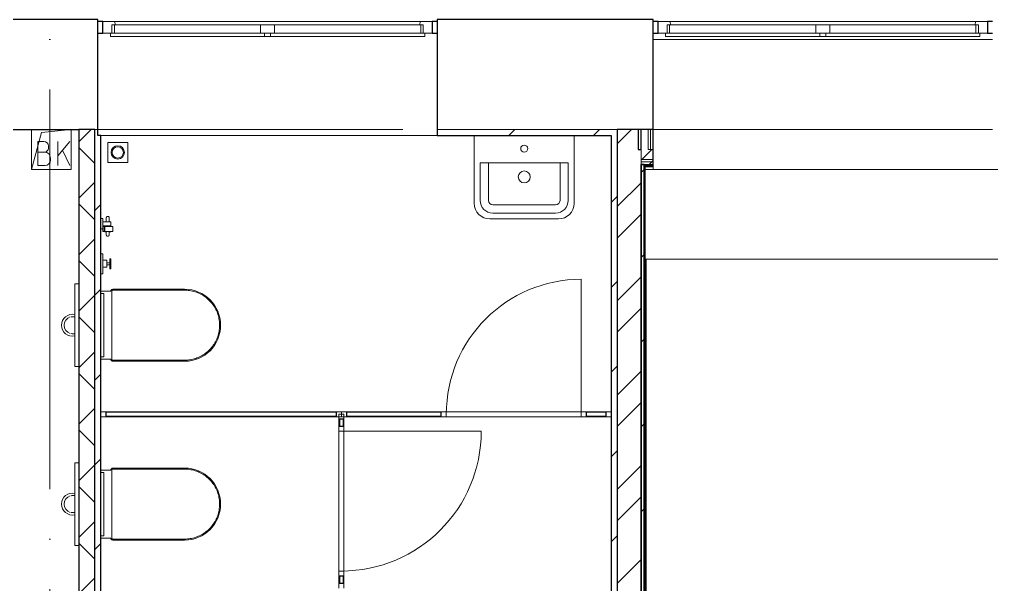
# Model space of a CAD drawing. Header units: millimetres. Extents: x -695119 to 412940, y -249585 to 622758.
# Drawn here: x 312639 to 317506, y 72834 to 75662 of the extents above; entities that cross this region are included whole.
import ezdxf

# ---------------------------------------------------------------- set-up
doc = ezdxf.new("R2010")
doc.units = ezdxf.units.MM
doc.linetypes.add('ADSK_Линия сетки', pattern=[25, 20, -2.5, 0, -2.5])
for name, color, linetype, lineweight in [('_ Окна', 252, 'Continuous', 30), ('Витраж', 252, 'Continuous', 9), ('Двери', 8, 'Continuous', 9), ('Обобщенные модели', 8, 'Continuous', 18), ('Ограждение', 8, 'Continuous', 9), ('Окна', 252, 'Continuous', 9), ('Оси', 252, 'Continuous', 9), ('Перекрытие', 252, 'Continuous', 18), ('Сантехника', 252, 'Continuous', 18), ('Стены внутренние', 252, 'Continuous', 18), ('Стены наружные', 252, 'Continuous', 18), ('Стены разрез', 7, 'Continuous', 30), ('Стены штриховка', 7, 'Continuous', 9)]:
    doc.layers.add(name, color=color, linetype=linetype, lineweight=lineweight)

# ---------------------------------------------------------------- blocks, each defined once
blk = doc.blocks.new('план 2 этажа')
at = {"color": 251, "lineweight": 18, "true_color": 0x636466}
for p, q in [((312698.3, 74911.6), (312698.3, 75111.6)), ((312748.5, 75096.5), (312898.3, 75111.6)), ((312898.3, 75111.6), (312898.3, 74911.6)), ((312698.3, 74911.6), (312748.5, 75096.5)), ((312760.6, 75051.2), (312730.6, 75051.2)), ((312730.6, 75051.2), (312730.6, 74931.2)), ((312783.9, 75017.8), (312783.9, 75027.8)), ((312890.6, 75051.2), (312830.6, 74979.7)), ((312830.6, 74931.2), (312830.6, 75051.2)), ((312890.6, 74931.2), (312854.6, 75008.3)), ((312763.9, 74997.8), (312730.6, 74997.8)), ((312793.9, 74957.8), (312793.9, 74967.8)), ((312898.3, 74911.6), (312698.3, 74911.6)), ((312730.6, 74931.2), (312767.3, 74931.2))]:
    blk.add_line(p, q, dxfattribs=at)
for centre, radius, start, end in [((312760.6, 75027.8), 23.3, 0, 90), ((312763.9, 75017.8), 20, 270, 0), ((312763.9, 74967.8), 30, 0, 90), ((312767.3, 74957.8), 26.7, 270, 0)]:
    blk.add_arc(centre, radius, start, end, dxfattribs=at)
at = {"layer": '_ Окна', "color": 251, "true_color": 0x636466}
for p, q in [((313055.8, 75651.6), (313030.8, 75651.6)), ((313055.8, 75593.6), (313055.8, 75651.6)), ((314730.8, 75651.6), (314705.8, 75651.6)), ((314705.8, 75651.6), (314705.8, 75593.6)), ((315835.8, 75651.6), (315810.8, 75651.6)), ((315835.8, 75593.6), (315835.8, 75651.6)), ((317510.8, 75651.6), (317485.8, 75651.6)), ((317485.8, 75651.6), (317485.8, 75593.6)), ((313030.8, 75593.6), (313055.8, 75593.6)), ((314705.8, 75593.6), (314730.8, 75593.6)), ((315810.8, 75593.6), (315835.8, 75593.6)), ((317485.8, 75593.6), (317510.8, 75593.6))]:
    blk.add_line(p, q, dxfattribs=at)
at = {"layer": '_ Окна', "color": 251, "lineweight": 18, "true_color": 0x636466}
for p, q in [((313115.3, 75651.6), (313055.8, 75651.6)), ((313055.8, 75651.6), (313055.8, 75593.6)), ((313119.8, 75634.6), (313115.3, 75651.6)), ((314646.4, 75651.6), (314641.8, 75634.6)), ((314705.8, 75651.6), (314646.4, 75651.6)), ((314705.8, 75593.6), (314705.8, 75651.6)), ((315895.3, 75651.6), (315835.8, 75651.6)), ((315835.8, 75651.6), (315835.8, 75593.6)), ((315899.8, 75634.6), (315895.3, 75651.6)), ((317426.4, 75651.6), (317421.8, 75634.6)), ((317485.8, 75651.6), (317426.4, 75651.6)), ((317485.8, 75593.6), (317485.8, 75651.6)), ((313055.8, 75593.6), (313093.8, 75593.6)), ((313101.8, 75593.6), (313101.8, 75634.6)), ((313101.8, 75634.6), (313113.8, 75634.6)), ((314647.8, 75634.6), (314659.8, 75634.6)), ((314659.8, 75634.6), (314659.8, 75593.6)), ((314667.8, 75593.6), (314705.8, 75593.6)), ((315835.8, 75593.6), (315873.8, 75593.6)), ((315881.8, 75593.6), (315881.8, 75634.6)), ((315881.8, 75634.6), (315893.8, 75634.6)), ((317427.8, 75634.6), (317439.8, 75634.6)), ((317439.8, 75634.6), (317439.8, 75593.6)), ((317447.8, 75593.6), (317485.8, 75593.6))]:
    blk.add_line(p, q, dxfattribs=at)
at = {"layer": 'Витраж', "color": 251, "lineweight": 18, "true_color": 0x636466}
for p, q in [((313070.8, 73699.1), (313045.8, 73699.1)), ((313045.8, 73699.1), (313045.8, 73674.1)), ((313070.8, 73674.1), (313070.8, 73699.1)), ((314275.8, 73699.1), (314250.8, 73699.1)), ((314250.8, 73699.1), (314250.8, 73674.1)), ((314275.8, 73674.1), (314275.8, 73699.1)), ((313045.8, 73674.1), (313070.8, 73674.1)), ((314250.8, 73674.1), (314275.8, 73674.1)), ((314263.3, 72841.6), (314238.3, 72841.6)), ((314238.3, 72841.6), (314238.3, 72816.6)), ((314263.3, 72816.6), (314263.3, 72841.6))]:
    blk.add_line(p, q, dxfattribs=at)
at = {"layer": 'Витраж', "color": 251, "true_color": 0x636466}
for p, q in [((314225.8, 73699.1), (313070.8, 73699.1)), ((314750.8, 73699.1), (314275.8, 73699.1)), ((315450.8, 73699.1), (314775.8, 73699.1)), ((315575.8, 73699.1), (315475.8, 73699.1)), ((314225.8, 73674.1), (313070.8, 73674.1)), ((314238.3, 73661.6), (314238.3, 73626.6)), ((314263.3, 73661.6), (314263.3, 73626.6)), ((314750.8, 73674.1), (314275.8, 73674.1)), ((315450.8, 73674.1), (314775.8, 73674.1)), ((315575.8, 73674.1), (315475.8, 73674.1)), ((314238.3, 73601.6), (314238.3, 72901.6)), ((314263.3, 73601.6), (314263.3, 72901.6)), ((314238.3, 72876.6), (314238.3, 72841.6)), ((314263.3, 72876.6), (314263.3, 72841.6))]:
    blk.add_line(p, q, dxfattribs=at)
at = {"layer": 'Витраж', "color": 251, "lineweight": 18, "true_color": 0x636466, "extrusion": (0, 0, -1)}
for p, q in [((314250.8, 73699.1), (314225.8, 73699.1)), ((314225.8, 73699.1), (314225.8, 73674.1)), ((314250.8, 73674.1), (314250.8, 73699.1)), ((314775.8, 73699.1), (314750.8, 73699.1)), ((314750.8, 73699.1), (314750.8, 73674.1)), ((314775.8, 73674.1), (314775.8, 73699.1)), ((315475.8, 73699.1), (315450.8, 73699.1)), ((315450.8, 73699.1), (315450.8, 73674.1)), ((315475.8, 73674.1), (315475.8, 73699.1)), ((315600.8, 73699.1), (315575.8, 73699.1)), ((315575.8, 73699.1), (315575.8, 73674.1)), ((315600.8, 73674.1), (315600.8, 73699.1)), ((314225.8, 73674.1), (314250.8, 73674.1)), ((314263.3, 73686.6), (314238.3, 73686.6)), ((314238.3, 73686.6), (314238.3, 73661.6)), ((314238.3, 73661.6), (314263.3, 73661.6)), ((314263.3, 73661.6), (314263.3, 73686.6)), ((314750.8, 73674.1), (314775.8, 73674.1)), ((315450.8, 73674.1), (315475.8, 73674.1)), ((315575.8, 73674.1), (315600.8, 73674.1)), ((314263.3, 73626.6), (314238.3, 73626.6)), ((314238.3, 73626.6), (314238.3, 73601.6)), ((314238.3, 73601.6), (314263.3, 73601.6)), ((314263.3, 73601.6), (314263.3, 73626.6)), ((314263.3, 72901.6), (314238.3, 72901.6)), ((314238.3, 72901.6), (314238.3, 72876.6)), ((314238.3, 72876.6), (314263.3, 72876.6)), ((314263.3, 72876.6), (314263.3, 72901.6))]:
    blk.add_line(p, q, dxfattribs=at)
at = {"layer": 'Двери', "color": 251, "true_color": 0x636466}
for p, q in [((315450.8, 73699.1), (315450.8, 74361.6)), ((314263.3, 73601.6), (314950.8, 73601.6))]:
    blk.add_line(p, q, dxfattribs=at)
for centre, radius, start, end in [((315450.8, 73686.6), 675, 90, 180), ((314250.8, 73601.6), 700, 270, 0)]:
    blk.add_arc(centre, radius, start, end, dxfattribs=at)
at = {"layer": 'Обобщенные модели', "color": 251, "true_color": 0x636466}
for p, q in [((314915.8, 75081.6), (314915.8, 74741.6)), ((315415.8, 74741.6), (315415.8, 75081.6)), ((314945.2, 74943.6), (314945.2, 74756.5)), ((314945.2, 74943.6), (315386.4, 74943.6)), ((314986.5, 74756.5), (314986.5, 74943.6)), ((315345.1, 74943.6), (315345.1, 74756.5)), ((315386.4, 74943.6), (315386.4, 74756.5)), ((315322.8, 74734.2), (315008.8, 74734.2)), ((315322.8, 74692.9), (315008.8, 74692.9)), ((314993.8, 74663.6), (315165.9, 74663.6)), ((315165.9, 74663.6), (315337.9, 74663.6))]:
    blk.add_line(p, q, dxfattribs=at)
blk.add_circle((315165.8, 75015.4), 17.5, dxfattribs=at)
for centre, radius, start, end in [((315166.2, 74873.5), 30, 0, 180), ((315166.2, 74873.5), 30, 180, 0), ((314993.8, 74741.6), 78, 180, 270), ((315008.8, 74756.5), 63.6, 180, 270), ((315008.8, 74756.5), 22.3, 180, 270), ((315322.8, 74756.5), 63.6, 270, 0), ((315322.8, 74756.5), 22.3, 270, 0), ((315337.9, 74741.6), 78, 270, 0)]:
    blk.add_arc(centre, radius, start, end, dxfattribs=at)
at = {"layer": 'Ограждение', "color": 251, "true_color": 0x636466}
for p, q in [((317510.8, 75561.6), (315810.8, 75561.6)), ((317510.8, 75111.6), (315810.8, 75111.6)), ((323375.8, 74911.6), (315770.8, 74911.6)), ((323375.8, 74911.6), (315770.8, 74911.6)), ((315810.8, 74911.6), (315810.8, 74926.6)), ((317510.8, 74911.6), (315810.8, 74911.6)), ((323375.8, 74461.6), (315770.8, 74461.6)), ((315775.8, 69376.6), (315775.8, 74461.6))]:
    blk.add_line(p, q, dxfattribs=at)
at = {"layer": 'Окна', "color": 251, "true_color": 0x636466}
for p, q in [((314646.4, 75651.6), (313115.3, 75651.6)), ((317426.4, 75651.6), (315895.3, 75651.6)), ((313093.8, 75593.6), (313865.8, 75593.6)), ((313093.8, 75576.6), (313093.8, 75593.6)), ((313113.8, 75634.6), (313845.8, 75634.6)), ((313113.8, 75593.6), (313113.8, 75634.6)), ((313845.8, 75634.6), (313915.8, 75634.6)), ((313845.8, 75634.6), (313845.8, 75593.6)), ((313865.8, 75593.6), (313895.8, 75593.6)), ((313865.8, 75593.6), (313865.8, 75576.6)), ((313895.8, 75593.6), (314667.8, 75593.6)), ((313895.8, 75576.6), (313895.8, 75593.6)), ((313915.8, 75634.6), (314647.8, 75634.6)), ((313915.8, 75593.6), (313915.8, 75634.6)), ((314647.8, 75634.6), (314647.8, 75593.6)), ((314667.8, 75593.6), (314667.8, 75576.6)), ((315873.8, 75593.6), (316645.8, 75593.6)), ((315873.8, 75576.6), (315873.8, 75593.6)), ((315893.8, 75634.6), (316625.8, 75634.6)), ((315893.8, 75593.6), (315893.8, 75634.6)), ((316625.8, 75634.6), (316695.8, 75634.6)), ((316625.8, 75634.6), (316625.8, 75593.6)), ((316645.8, 75593.6), (316675.8, 75593.6)), ((316645.8, 75593.6), (316645.8, 75576.6)), ((316675.8, 75593.6), (317447.8, 75593.6)), ((316675.8, 75576.6), (316675.8, 75593.6)), ((316695.8, 75634.6), (317427.8, 75634.6)), ((316695.8, 75593.6), (316695.8, 75634.6)), ((317427.8, 75634.6), (317427.8, 75593.6)), ((317447.8, 75593.6), (317447.8, 75576.6)), ((313865.8, 75576.6), (313093.8, 75576.6)), ((313895.8, 75576.6), (313865.8, 75576.6)), ((314667.8, 75576.6), (313895.8, 75576.6)), ((316645.8, 75576.6), (315873.8, 75576.6)), ((316675.8, 75576.6), (316645.8, 75576.6)), ((317447.8, 75576.6), (316675.8, 75576.6))]:
    blk.add_line(p, q, dxfattribs=at)
at = {"layer": 'Оси', "color": 251, "linetype": 'ADSK_Линия сетки', "ltscale": 100, "true_color": 0x636466}
for p, q in [((312790.8, 77811.6), (312790.8, 47955.5)), ((332058.1, 75111.6), (255080.8, 75111.6))]:
    blk.add_line(p, q, dxfattribs=at)
at = {"layer": 'Перекрытие', "color": 251, "ltscale": 100, "true_color": 0x636466}
for p, q in [((312698.3, 74911.6), (312698.3, 75111.6)), ((312898.3, 75111.6), (312898.3, 74911.6)), ((312898.3, 74911.6), (312698.3, 74911.6))]:
    blk.add_line(p, q, dxfattribs=at)
at = {"layer": 'Сантехника', "color": 251, "true_color": 0x636466}
for p, q in [((313180.8, 75046.6), (313080.8, 75046.6)), ((313080.8, 75046.6), (313080.8, 74946.6)), ((313180.8, 74946.6), (313180.8, 75046.6)), ((313080.8, 74946.6), (313180.8, 74946.6)), ((313055.8, 74665.6), (313045.8, 74665.6)), ((313055.8, 74665), (313055.8, 74665.6)), ((313055.8, 74660.6), (313055.8, 74665.6)), ((313055.8, 74660.6), (313055.8, 74626.2)), ((313094.8, 74649.6), (313055.8, 74649.6)), ((313055.8, 74629.6), (313094.8, 74629.6)), ((313055.8, 74626.2), (313062.8, 74626.2)), ((313055.8, 74601.2), (313055.8, 74626.2)), ((313062.8, 74626.2), (313065.8, 74626.2)), ((313062.8, 74626.2), (313062.8, 74601.2)), ((313065.8, 74629.6), (313065.8, 74626.2)), ((313095.8, 74629.6), (313065.8, 74629.6)), ((313105.8, 74626.2), (313065.8, 74626.2)), ((313065.8, 74625.4), (313065.8, 74625.2)), ((313065.8, 74602.2), (313065.8, 74625.2)), ((313065.8, 74602.2), (313065.8, 74625.2)), ((313095.8, 74630.6), (313095.8, 74648.6)), ((313095.8, 74625.2), (313095.8, 74629.6)), ((313105.8, 74626.1), (313105.8, 74626.2)), ((313105.8, 74625.2), (313105.8, 74626.2)), ((313105.8, 74625.2), (313105.8, 74602.2)), ((313045.8, 74613.6), (313055.8, 74613.6)), ((313062.8, 74601.2), (313055.8, 74601.2)), ((313065.8, 74601.2), (313062.8, 74601.2)), ((313065.8, 74602.2), (313065.8, 74601.9)), ((313065.8, 74601.2), (313065.8, 74599.6)), ((313065.8, 74601.2), (313105.8, 74601.2)), ((313065.8, 74599.6), (313073.3, 74599.6)), ((313073.3, 74599.6), (313073.3, 74602.2)), ((313088.3, 74602.2), (313088.3, 74599.6)), ((313088.3, 74599.9), (313088.3, 74599)), ((313088.3, 74599.6), (313095.8, 74599.6)), ((313095.8, 74599.6), (313095.8, 74602.2)), ((313105.8, 74601.2), (313105.8, 74602.2)), ((313105.8, 74601.2), (313105.8, 74601.3)), ((313055.8, 74489.6), (313045.8, 74489.6)), ((313055.8, 74489.1), (313055.8, 74489.6)), ((313055.8, 74474.6), (313055.8, 74489.6)), ((313055.8, 74474.6), (313055.8, 74404.6)), ((313075.8, 74457.1), (313055.8, 74457.1)), ((313055.8, 74422.1), (313075.8, 74422.1)), ((313075.8, 74422.1), (313075.8, 74457.1)), ((313090.8, 74444.6), (313075.8, 74444.6)), ((313075.8, 74434.6), (313090.8, 74434.6)), ((313095.8, 74464.6), (313090.8, 74464.6)), ((313090.8, 74464.6), (313090.8, 74459.6)), ((313090.8, 74464.6), (313090.8, 74462.1)), ((313090.8, 74423.6), (313090.8, 74459.6)), ((313090.8, 74423.6), (313090.8, 74414.6)), ((313095.8, 74462.1), (313095.8, 74464.6)), ((313095.8, 74459.6), (313095.8, 74464.6)), ((313095.8, 74459.6), (313095.8, 74423.6)), ((313095.8, 74414.6), (313095.8, 74423.6)), ((313045.8, 74389.6), (313055.8, 74389.6)), ((313055.8, 74389.6), (313055.8, 74404.6)), ((313055.8, 74389.6), (313055.8, 74390.1)), ((313090.8, 74415.8), (313090.8, 74414.6)), ((313090.8, 74414.6), (313095.8, 74414.6)), ((313095.8, 74414.6), (313095.8, 74415.8)), ((313095.8, 74301.6), (313045.8, 74301.6)), ((313045.8, 74289.8), (313060.8, 74289.8)), ((313060.8, 74289.8), (313060.8, 73973.4)), ((313100.8, 74301.6), (313100.8, 73961.6)), ((313465.8, 74311.6), (313105.8, 74311.6)), ((313465.8, 74306.6), (313105.8, 74306.6)), ((313060.8, 73973.4), (313045.8, 73973.4)), ((313045.8, 73961.6), (313095.8, 73961.6)), ((313105.8, 73956.6), (313465.8, 73956.6)), ((313105.8, 73951.6), (313465.8, 73951.6)), ((313095.8, 73406.6), (313045.8, 73406.6)), ((313100.8, 73406.6), (313100.8, 73066.6)), ((313465.8, 73416.6), (313105.8, 73416.6)), ((313465.8, 73411.6), (313105.8, 73411.6)), ((313045.8, 73394.8), (313060.8, 73394.8)), ((313060.8, 73394.8), (313060.8, 73078.4)), ((313060.8, 73078.4), (313045.8, 73078.4)), ((313045.8, 73066.6), (313095.8, 73066.6)), ((313105.8, 73061.6), (313465.8, 73061.6)), ((313105.8, 73056.6), (313465.8, 73056.6))]:
    blk.add_line(p, q, dxfattribs=at)
at = {"layer": 'Сантехника', "color": 251, "lineweight": 9, "true_color": 0x636466}
for p, q in [((312935.8, 74338.4), (312915.8, 74338.4)), ((312915.8, 74338.4), (312915.8, 74313.4)), ((312915.8, 73949.9), (312915.8, 74313.4)), ((312915.8, 73949.9), (312915.8, 73924.9)), ((312915.8, 73924.9), (312935.8, 73924.9)), ((312935.8, 73443.4), (312915.8, 73443.4)), ((312915.8, 73443.4), (312915.8, 73418.4)), ((312915.8, 73054.9), (312915.8, 73418.4)), ((312915.8, 73054.9), (312915.8, 73029.9)), ((312915.8, 73029.9), (312935.8, 73029.9))]:
    blk.add_line(p, q, dxfattribs=at)
at = {"layer": 'Сантехника', "color": 251, "true_color": 0x636466, "flags": 128}
for points in [[(313073.3, 74668.9), (313073.3, 74669.2), (313073.3, 74669.5), (313073.4, 74669.8), (313073.4, 74670.1), (313073.5, 74670.4), (313073.5, 74670.7), (313073.6, 74671), (313073.7, 74671.3), (313073.8, 74671.6), (313073.9, 74671.8), (313074, 74672.1), (313074.2, 74672.4), (313074.3, 74672.7), (313074.5, 74672.9), (313074.6, 74673.2), (313074.8, 74673.4), (313075, 74673.6), (313075.2, 74673.9), (313075.4, 74674.1), (313075.6, 74674.3), (313075.8, 74674.5), (313076, 74674.7), (313076.3, 74674.9), (313076.5, 74675.1), (313076.8, 74675.2), (313077, 74675.4), (313077.3, 74675.5), (313077.5, 74675.7), (313077.8, 74675.8), (313078.1, 74675.9), (313078.4, 74676), (313078.7, 74676.1), (313079, 74676.2), (313079.2, 74676.3), (313079.5, 74676.3), (313079.8, 74676.4), (313080.1, 74676.4), (313080.4, 74676.4), (313080.7, 74676.4), (313081, 74676.4), (313081.3, 74676.4), (313081.6, 74676.4), (313081.9, 74676.3), (313082.2, 74676.3), (313082.5, 74676.2), (313082.8, 74676.2), (313083.1, 74676.1), (313083.4, 74676), (313083.7, 74675.9), (313083.9, 74675.7), (313084.2, 74675.6), (313084.5, 74675.5), (313084.7, 74675.3), (313085, 74675.2), (313085.2, 74675), (313085.5, 74674.8), (313085.7, 74674.6), (313085.9, 74674.4), (313086.1, 74674.2), (313086.3, 74674), (313086.5, 74673.8), (313086.7, 74673.5), (313086.9, 74673.3), (313087.1, 74673), (313087.2, 74672.8), (313087.4, 74672.5), (313087.5, 74672.3), (313087.7, 74672), (313087.8, 74671.7), (313087.9, 74671.4), (313088, 74671.2), (313088.1, 74670.9), (313088.1, 74670.6), (313088.2, 74670.3), (313088.2, 74670), (313088.3, 74669.7), (313088.3, 74669.4), (313088.3, 74669.1), (313088.3, 74668.9)], [(313073.3, 74668.9), (313073.3, 74668.9), (313073.3, 74668.8), (313073.3, 74668.6), (313073.3, 74668.3), (313073.3, 74667.9), (313073.3, 74667.5), (313073.3, 74667), (313073.3, 74666.4), (313073.3, 74665.7), (313073.3, 74665), (313073.3, 74664.2), (313073.3, 74663.3), (313073.3, 74662.3), (313073.3, 74661.3), (313073.3, 74660.2), (313073.3, 74659), (313073.3, 74657.8), (313073.3, 74656.5), (313073.3, 74655.2), (313073.3, 74654.3)], [(313073.3, 74665.2), (313073.3, 74665.9), (313073.3, 74666.5), (313073.3, 74667), (313073.3, 74667.5), (313073.3, 74667.9), (313073.3, 74668.2), (313073.3, 74668.5), (313073.3, 74668.7), (313073.3, 74668.8), (313073.3, 74668.9), (313073.3, 74668.9)], [(313088.3, 74654.3), (313088.3, 74655.7), (313088.3, 74657), (313088.3, 74658.3), (313088.3, 74659.5), (313088.3, 74660.6), (313088.3, 74661.7), (313088.3, 74662.7), (313088.3, 74663.6), (313088.3, 74664.5), (313088.3, 74665.3), (313088.3, 74666), (313088.3, 74666.6), (313088.3, 74667.2), (313088.3, 74667.7), (313088.3, 74668.1), (313088.3, 74668.4), (313088.3, 74668.6), (313088.3, 74668.8), (313088.3, 74668.9), (313088.3, 74668.9)], [(313088.3, 74668.9), (313088.3, 74668.9), (313088.3, 74668.8), (313088.3, 74668.6), (313088.3, 74668.4), (313088.3, 74668.1), (313088.3, 74667.7), (313088.3, 74667.3), (313088.3, 74666.8), (313088.3, 74666.2), (313088.3, 74665.6)], [(313073.3, 74650.1), (313073.3, 74651.5), (313073.3, 74652.9), (313073.3, 74654.2), (313073.3, 74655.4), (313073.3, 74656.7), (313073.3, 74657.8)], [(313073.3, 74650.8), (313073.3, 74652), (313073.3, 74653.4), (313073.3, 74654.3)], [(313088.3, 74657.3), (313088.3, 74656.1), (313088.3, 74654.9), (313088.3, 74653.6), (313088.3, 74652.3), (313088.3, 74650.9), (313088.3, 74649.6)], [(313088.3, 74654.3), (313088.3, 74652.9), (313088.3, 74651.6), (313088.3, 74650.3)], [(313073.3, 74599), (313073.3, 74597.6), (313073.3, 74596.3), (313073.3, 74595), (313073.3, 74593.8), (313073.3, 74592.7), (313073.3, 74591.6), (313073.3, 74590.6), (313073.3, 74589.7), (313073.3, 74588.8), (313073.3, 74588), (313073.3, 74587.3), (313073.3, 74586.7), (313073.3, 74586.1), (313073.3, 74585.6), (313073.3, 74585.2), (313073.3, 74584.9), (313073.3, 74584.6), (313073.3, 74584.5), (313073.3, 74584.4), (313073.3, 74584.3)], [(313073.3, 74584.3), (313073.3, 74584.4), (313073.3, 74584.5), (313073.3, 74584.7), (313073.3, 74584.9), (313073.3, 74585.2), (313073.3, 74585.6), (313073.3, 74586), (313073.3, 74586.5), (313073.3, 74587.1), (313073.3, 74587.7)], [(313088.3, 74584.3), (313088.3, 74584), (313088.3, 74583.7), (313088.3, 74583.4), (313088.2, 74583.2), (313088.2, 74582.9), (313088.1, 74582.6), (313088, 74582.3), (313087.9, 74582), (313087.8, 74581.7), (313087.7, 74581.4), (313087.6, 74581.2), (313087.5, 74580.9), (313087.3, 74580.6), (313087.2, 74580.4), (313087, 74580.1), (313086.8, 74579.9), (313086.6, 74579.6), (313086.5, 74579.4), (313086.2, 74579.2), (313086, 74579), (313085.8, 74578.8), (313085.6, 74578.6), (313085.4, 74578.4), (313085.1, 74578.2), (313084.9, 74578), (313084.6, 74577.9), (313084.3, 74577.7), (313084.1, 74577.6), (313083.8, 74577.5), (313083.5, 74577.4), (313083.2, 74577.3), (313083, 74577.2), (313082.7, 74577.1), (313082.4, 74577), (313082.1, 74577), (313081.8, 74576.9), (313081.5, 74576.9), (313081.2, 74576.9), (313080.9, 74576.8), (313080.6, 74576.9), (313080.3, 74576.9), (313080, 74576.9), (313079.7, 74576.9), (313079.4, 74577), (313079.1, 74577), (313078.8, 74577.1), (313078.5, 74577.2), (313078.2, 74577.3), (313078, 74577.4), (313077.7, 74577.5), (313077.4, 74577.7), (313077.2, 74577.8), (313076.9, 74577.9), (313076.6, 74578.1), (313076.4, 74578.3), (313076.2, 74578.5), (313075.9, 74578.7), (313075.7, 74578.9), (313075.5, 74579.1), (313075.3, 74579.3), (313075.1, 74579.5), (313074.9, 74579.7), (313074.7, 74580), (313074.5, 74580.2), (313074.4, 74580.5), (313074.2, 74580.7), (313074.1, 74581), (313074, 74581.3), (313073.9, 74581.6), (313073.7, 74581.8), (313073.7, 74582.1), (313073.6, 74582.4), (313073.5, 74582.7), (313073.4, 74583), (313073.4, 74583.3), (313073.4, 74583.6), (313073.3, 74583.9), (313073.3, 74584.2), (313073.3, 74584.3)], [(313088.3, 74584.3), (313088.3, 74584.4), (313088.3, 74584.5), (313088.3, 74584.7), (313088.3, 74585), (313088.3, 74585.3), (313088.3, 74585.8), (313088.3, 74586.3), (313088.3, 74586.9), (313088.3, 74587.6), (313088.3, 74588.3), (313088.3, 74589.1), (313088.3, 74590), (313088.3, 74591), (313088.3, 74592), (313088.3, 74593.1), (313088.3, 74594.2), (313088.3, 74595.5), (313088.3, 74596.8), (313088.3, 74598.1), (313088.3, 74599)], [(313088.3, 74587.4), (313088.3, 74586.8), (313088.3, 74586.3), (313088.3, 74585.8), (313088.3, 74585.4), (313088.3, 74585), (313088.3, 74584.8), (313088.3, 74584.6), (313088.3, 74584.4), (313088.3, 74584.4), (313088.3, 74584.3)], [(313105.8, 74306.6), (313105.6, 74306.6), (313105.4, 74306.6), (313105.2, 74306.6), (313105, 74306.6), (313104.8, 74306.5), (313104.6, 74306.5), (313104.4, 74306.4), (313104.2, 74306.4), (313104.1, 74306.3), (313103.9, 74306.2), (313103.7, 74306.2), (313103.5, 74306.1), (313103.3, 74306), (313103.2, 74305.9), (313103, 74305.8), (313102.8, 74305.6), (313102.7, 74305.5), (313102.5, 74305.4), (313102.4, 74305.3), (313102.2, 74305.1), (313102.1, 74305), (313102, 74304.8), (313101.8, 74304.7), (313101.7, 74304.5), (313101.6, 74304.3), (313101.5, 74304.2), (313101.4, 74304), (313101.3, 74303.8), (313101.2, 74303.6), (313101.2, 74303.4), (313101.1, 74303.3), (313101, 74303.1), (313101, 74302.9), (313100.9, 74302.7), (313100.9, 74302.5), (313100.9, 74302.3), (313100.8, 74302.1), (313100.8, 74301.9), (313100.8, 74301.7), (313100.8, 74301.6)], [(313465.8, 73956.6), (313472.8, 73956.8), (313479.8, 73957.2), (313486.8, 73957.9), (313493.7, 73958.9), (313500.6, 73960.1), (313507.4, 73961.7), (313514.2, 73963.5), (313520.9, 73965.5), (313527.5, 73967.9), (313534, 73970.5), (313540.4, 73973.3), (313546.6, 73976.4), (313552.8, 73979.8), (313558.8, 73983.4), (313564.6, 73987.2), (313570.3, 73991.3), (313575.9, 73995.6), (313581.2, 74000.1), (313586.4, 74004.8), (313591.4, 74009.7), (313596.1, 74014.8), (313600.7, 74020.1), (313605, 74025.6), (313609.2, 74031.3), (313613.1, 74037.1), (313616.7, 74043), (313620.2, 74049.2), (313623.3, 74055.4), (313626.3, 74061.8), (313628.9, 74068.2), (313631.3, 74074.8), (313633.5, 74081.5), (313635.3, 74088.2), (313636.9, 74095), (313638.3, 74101.9), (313639.3, 74108.8), (313640.1, 74115.8), (313640.6, 74122.8), (313640.8, 74129.7), (313640.7, 74136.7), (313640.4, 74143.7), (313639.8, 74150.7), (313638.9, 74157.7), (313637.7, 74164.5), (313636.2, 74171.4), (313634.5, 74178.2), (313632.5, 74184.9), (313630.3, 74191.5), (313627.7, 74198), (313624.9, 74204.5), (313621.9, 74210.8), (313618.6, 74216.9), (313615.1, 74223), (313611.3, 74228.9), (313607.3, 74234.6), (313603.1, 74240.2), (313598.6, 74245.6), (313594, 74250.8), (313589.1, 74255.8), (313584, 74260.7), (313578.8, 74265.3), (313573.3, 74269.7), (313567.7, 74273.9), (313562, 74277.9), (313556, 74281.6), (313550, 74285.1), (313543.8, 74288.3), (313537.4, 74291.3), (313531, 74294), (313524.4, 74296.5), (313517.8, 74298.7), (313511.1, 74300.7), (313504.3, 74302.4), (313497.4, 74303.8), (313490.5, 74304.9), (313483.6, 74305.7), (313476.6, 74306.3), (313469.6, 74306.6), (313465.8, 74306.6)], [(313100.8, 73961.6), (313100.8, 73961.4), (313100.8, 73961.2), (313100.8, 73961), (313100.9, 73960.8), (313100.9, 73960.6), (313101, 73960.4), (313101, 73960.3), (313101.1, 73960.1), (313101.1, 73959.9), (313101.2, 73959.7), (313101.3, 73959.5), (313101.4, 73959.3), (313101.5, 73959.2), (313101.6, 73959), (313101.7, 73958.8), (313101.8, 73958.7), (313101.9, 73958.5), (313102.1, 73958.3), (313102.2, 73958.2), (313102.3, 73958), (313102.5, 73957.9), (313102.6, 73957.8), (313102.8, 73957.7), (313102.9, 73957.5), (313103.1, 73957.4), (313103.3, 73957.3), (313103.5, 73957.2), (313103.6, 73957.1), (313103.8, 73957.1), (313104, 73957), (313104.2, 73956.9), (313104.4, 73956.8), (313104.6, 73956.8), (313104.8, 73956.7), (313105, 73956.7), (313105.2, 73956.7), (313105.4, 73956.7), (313105.6, 73956.6), (313105.8, 73956.6), (313105.8, 73956.6)], [(313105.8, 73411.6), (313105.6, 73411.6), (313105.4, 73411.6), (313105.2, 73411.6), (313105, 73411.6), (313104.8, 73411.5), (313104.6, 73411.5), (313104.4, 73411.4), (313104.2, 73411.4), (313104.1, 73411.3), (313103.9, 73411.2), (313103.7, 73411.2), (313103.5, 73411.1), (313103.3, 73411), (313103.2, 73410.9), (313103, 73410.8), (313102.8, 73410.6), (313102.7, 73410.5), (313102.5, 73410.4), (313102.4, 73410.3), (313102.2, 73410.1), (313102.1, 73410), (313102, 73409.8), (313101.8, 73409.7), (313101.7, 73409.5), (313101.6, 73409.3), (313101.5, 73409.2), (313101.4, 73409), (313101.3, 73408.8), (313101.2, 73408.6), (313101.2, 73408.4), (313101.1, 73408.3), (313101, 73408.1), (313101, 73407.9), (313100.9, 73407.7), (313100.9, 73407.5), (313100.9, 73407.3), (313100.8, 73407.1), (313100.8, 73406.9), (313100.8, 73406.7), (313100.8, 73406.6)], [(313465.8, 73061.6), (313472.8, 73061.8), (313479.8, 73062.2), (313486.8, 73062.9), (313493.7, 73063.9), (313500.6, 73065.1), (313507.4, 73066.7), (313514.2, 73068.5), (313520.9, 73070.5), (313527.5, 73072.9), (313534, 73075.5), (313540.4, 73078.3), (313546.6, 73081.4), (313552.8, 73084.8), (313558.8, 73088.4), (313564.6, 73092.2), (313570.3, 73096.3), (313575.9, 73100.6), (313581.2, 73105.1), (313586.4, 73109.8), (313591.4, 73114.7), (313596.1, 73119.8), (313600.7, 73125.1), (313605, 73130.6), (313609.2, 73136.3), (313613.1, 73142.1), (313616.7, 73148), (313620.2, 73154.2), (313623.3, 73160.4), (313626.3, 73166.8), (313628.9, 73173.2), (313631.3, 73179.8), (313633.5, 73186.5), (313635.3, 73193.2), (313636.9, 73200), (313638.3, 73206.9), (313639.3, 73213.8), (313640.1, 73220.8), (313640.6, 73227.8), (313640.8, 73234.7), (313640.7, 73241.7), (313640.4, 73248.7), (313639.8, 73255.7), (313638.9, 73262.7), (313637.7, 73269.5), (313636.2, 73276.4), (313634.5, 73283.2), (313632.5, 73289.9), (313630.3, 73296.5), (313627.7, 73303), (313624.9, 73309.5), (313621.9, 73315.8), (313618.6, 73321.9), (313615.1, 73328), (313611.3, 73333.9), (313607.3, 73339.6), (313603.1, 73345.2), (313598.6, 73350.6), (313594, 73355.8), (313589.1, 73360.8), (313584, 73365.7), (313578.8, 73370.3), (313573.3, 73374.7), (313567.7, 73378.9), (313562, 73382.9), (313556, 73386.6), (313550, 73390.1), (313543.8, 73393.3), (313537.4, 73396.3), (313531, 73399), (313524.4, 73401.5), (313517.8, 73403.7), (313511.1, 73405.7), (313504.3, 73407.4), (313497.4, 73408.8), (313490.5, 73409.9), (313483.6, 73410.7), (313476.6, 73411.3), (313469.6, 73411.6), (313465.8, 73411.6)], [(313100.8, 73066.6), (313100.8, 73066.4), (313100.8, 73066.2), (313100.8, 73066), (313100.9, 73065.8), (313100.9, 73065.6), (313101, 73065.4), (313101, 73065.3), (313101.1, 73065.1), (313101.1, 73064.9), (313101.2, 73064.7), (313101.3, 73064.5), (313101.4, 73064.3), (313101.5, 73064.2), (313101.6, 73064), (313101.7, 73063.8), (313101.8, 73063.7), (313101.9, 73063.5), (313102.1, 73063.3), (313102.2, 73063.2), (313102.3, 73063), (313102.5, 73062.9), (313102.6, 73062.8), (313102.8, 73062.7), (313102.9, 73062.5), (313103.1, 73062.4), (313103.3, 73062.3), (313103.5, 73062.2), (313103.6, 73062.1), (313103.8, 73062.1), (313104, 73062), (313104.2, 73061.9), (313104.4, 73061.8), (313104.6, 73061.8), (313104.8, 73061.7), (313105, 73061.7), (313105.2, 73061.7), (313105.4, 73061.7), (313105.6, 73061.6), (313105.8, 73061.6), (313105.8, 73061.6)]]:
    blk.add_lwpolyline(points, dxfattribs=at)
at = {"layer": 'Сантехника', "color": 251, "lineweight": 9, "true_color": 0x636466, "flags": 128}
for points in [[(312914.7, 74174.3), (312913.6, 74174.3), (312912.5, 74174.3), (312911.5, 74174.3), (312910.6, 74174.3), (312909.7, 74174.3), (312908.9, 74174.3), (312908.1, 74174.3), (312907.4, 74174.3), (312906.8, 74174.3), (312906.3, 74174.3), (312905.8, 74174.3), (312905.4, 74174.3), (312905, 74174.3), (312904.8, 74174.3), (312904.6, 74174.3), (312904.4, 74174.3), (312904.4, 74174.3), (312904.4, 74174.3)], [(312904.4, 74088.9), (312904.4, 74088.9), (312904.5, 74088.9), (312904.7, 74088.9), (312904.9, 74088.9), (312905.3, 74088.9), (312905.7, 74088.9), (312906.1, 74088.9), (312906.7, 74088.9), (312907.3, 74088.9), (312907.9, 74088.9), (312908.7, 74088.9), (312909.5, 74088.9), (312910.3, 74088.9), (312911.2, 74088.9), (312912.2, 74088.9), (312913.3, 74088.9), (312914.4, 74088.9), (312915.5, 74088.9)], [(312914.7, 73279.3), (312913.6, 73279.3), (312912.5, 73279.3), (312911.5, 73279.3), (312910.6, 73279.3), (312909.7, 73279.3), (312908.9, 73279.3), (312908.1, 73279.3), (312907.4, 73279.3), (312906.8, 73279.3), (312906.3, 73279.3), (312905.8, 73279.3), (312905.4, 73279.3), (312905, 73279.3), (312904.8, 73279.3), (312904.6, 73279.3), (312904.4, 73279.3), (312904.4, 73279.3), (312904.4, 73279.3)], [(312904.4, 73193.9), (312904.4, 73193.9), (312904.5, 73193.9), (312904.7, 73193.9), (312904.9, 73193.9), (312905.3, 73193.9), (312905.7, 73193.9), (312906.1, 73193.9), (312906.7, 73193.9), (312907.3, 73193.9), (312907.9, 73193.9), (312908.7, 73193.9), (312909.5, 73193.9), (312910.3, 73193.9), (312911.2, 73193.9), (312912.2, 73193.9), (312913.3, 73193.9), (312914.4, 73193.9), (312915.5, 73193.9)]]:
    blk.add_lwpolyline(points, dxfattribs=at)
at = {"layer": 'Сантехника', "color": 251, "true_color": 0x636466}
for centre, radius, start, end in [((313130.8, 74996.6), 33.3, 0, 180), ((313130.8, 74996.6), 28.3, 0, 180), ((313130.8, 74996.6), 28.3, 36, 36.4968), ((313130.8, 74996.6), 33.3, 180, 0), ((313130.8, 74996.6), 28.3, 180, 0), ((313130.8, 74996.6), 28.3, 323.5032, 324), ((313094.8, 74648.6), 1, 0, 90), ((313094.8, 74630.6), 1, 270, 0), ((313105.8, 74301.6), 10, 90, 180), ((313105.8, 74301.6), 5, 150, 180), ((313105.8, 74301.6), 5, 150, 180), ((313105.8, 74301.6), 5, 150, 180), ((313105.8, 74301.6), 5, 90, 120), ((313105.8, 74301.6), 5, 90, 120), ((313105.8, 74301.6), 5, 105, 120), ((313465.8, 74131.6), 180, 270, 90), ((313465.8, 74131.6), 175, 89.0922, 90), ((313465.8, 74131.6), 175, 89.0922, 90), ((313105.8, 73961.6), 10, 180, 270), ((313105.8, 73961.6), 5, 180, 210), ((313105.8, 73961.6), 5, 180, 210), ((313105.8, 73961.6), 5, 180, 210), ((313105.8, 73961.6), 5, 240, 270), ((313105.8, 73961.6), 5, 240, 270), ((313105.8, 73961.6), 5, 240, 255), ((313465.8, 74131.6), 175, 270, 270.9078), ((313465.8, 74131.6), 175, 270, 270.9078), ((313105.8, 73406.6), 10, 90, 180), ((313105.8, 73406.6), 5, 150, 180), ((313105.8, 73406.6), 5, 150, 180), ((313105.8, 73406.6), 5, 150, 180), ((313105.8, 73406.6), 5, 90, 120), ((313105.8, 73406.6), 5, 90, 120), ((313105.8, 73406.6), 5, 105, 120), ((313465.8, 73236.6), 180, 270, 90), ((313465.8, 73236.6), 175, 89.0922, 90), ((313465.8, 73236.6), 175, 89.0922, 90), ((313105.8, 73066.6), 10, 180, 270), ((313105.8, 73066.6), 5, 180, 210), ((313105.8, 73066.6), 5, 180, 210), ((313105.8, 73066.6), 5, 180, 210), ((313105.8, 73066.6), 5, 240, 270), ((313105.8, 73066.6), 5, 240, 270), ((313105.8, 73066.6), 5, 240, 255), ((313465.8, 73236.6), 175, 270, 270.9078), ((313465.8, 73236.6), 175, 270, 270.9078)]:
    blk.add_arc(centre, radius, start, end, dxfattribs=at)
at = {"layer": 'Сантехника', "color": 251, "lineweight": 9, "true_color": 0x636466}
for centre, radius, start, end in [((312904.4, 74131.6), 55, 77.9742, 180), ((312904.4, 74131.6), 55, 180, 282.0258), ((312904.4, 74131.6), 42.7, 105, 180), ((312904.4, 74131.6), 42.7, 180, 255), ((312904.4, 74131.6), 42.7, 90, 99.1301), ((312904.4, 74131.6), 42.7, 90, 92.0828), ((312904.4, 74131.6), 42.7, 85.8024, 87.7583), ((312904.4, 74131.6), 42.7, 260.5014, 272.7572), ((312904.4, 74131.6), 42.7, 267.4662, 270), ((312904.4, 73236.6), 55, 77.9742, 180), ((312904.4, 73236.6), 42.7, 105, 180), ((312904.4, 73236.6), 42.7, 90, 99.1301), ((312904.4, 73236.6), 42.7, 90, 92.0828), ((312904.4, 73236.6), 42.7, 85.8024, 87.7583), ((312904.4, 73236.6), 55, 180, 282.0258), ((312904.4, 73236.6), 42.7, 180, 255), ((312904.4, 73236.6), 42.7, 260.5014, 272.7572), ((312904.4, 73236.6), 42.7, 267.4662, 270)]:
    blk.add_arc(centre, radius, start, end, dxfattribs=at)
at = {"layer": 'Стены внутренние', "color": 251, "lineweight": 30, "true_color": 0x636466}
for p, q in [((313030.8, 75661.6), (311911.2, 75661.6)), ((313030.8, 75111.6), (313030.8, 75661.6)), ((315810.8, 75661.6), (314730.8, 75661.6)), ((314730.8, 75661.6), (314730.8, 75111.6)), ((315810.8, 75111.6), (315810.8, 75661.6)), ((312535.8, 75111.6), (312935.8, 75111.6))]:
    blk.add_line(p, q, dxfattribs=at)
at = {"layer": 'Стены внутренние', "color": 251, "true_color": 0x636466}
for p, q in [((313015.8, 75111.6), (313030.8, 75111.6)), ((314730.8, 75111.6), (315630.8, 75111.6))]:
    blk.add_line(p, q, dxfattribs=at)
at = {"layer": 'Стены наружные', "color": 251, "linetype": 'Continuous', "lineweight": 9, "true_color": 0x636466}
for p, q in [((312935.8, 75050.1), (312997.3, 75111.6)), ((315088.6, 75081.6), (315118.6, 75111.6)), ((315512.9, 75081.6), (315542.9, 75111.6)), ((315630.8, 75039.2), (315703.2, 75111.6)), ((313015.8, 74941.7), (312935.8, 75021.7)), ((315755.1, 74961.6), (315805.1, 75011.6)), ((315750.8, 74895.3), (315765.8, 74910.3)), ((315765.8, 74910.3), (315770.8, 74915.3)), ((315782.2, 74926.6), (315787.2, 74931.6)), ((315787.2, 74931.6), (315792.2, 74936.6)), ((315792.2, 74936.6), (315804.7, 74949.1)), ((315804.7, 74949.1), (315810.8, 74955.3)), ((312935.8, 74767.3), (313015.8, 74847.3)), ((315630.8, 74724.9), (315750.8, 74844.9)), ((315765.8, 74839.6), (315770.8, 74844.6)), ((315600.8, 74745.3), (315630.8, 74775.3)), ((315765.8, 74768.9), (315770.8, 74773.9)), ((313015.8, 74658.9), (312935.8, 74738.9)), ((313015.8, 74705.9), (313045.8, 74735.9)), ((315630.8, 74567.7), (315750.8, 74687.7)), ((315765.8, 74698.1), (315770.8, 74703.1)), ((315765.8, 74627.4), (315770.8, 74632.4)), ((312935.8, 74484.4), (313015.8, 74564.4)), ((315765.8, 74556.7), (315770.8, 74561.7)), ((315750.8, 74471), (315765.8, 74486)), ((315765.8, 74486), (315770.8, 74491)), ((313015.8, 74376.1), (312935.8, 74456.1)), ((315630.8, 74253.4), (315750.8, 74373.4)), ((315765.8, 74415.3), (315770.8, 74420.3)), ((315600.8, 74321), (315630.8, 74351)), ((315765.8, 74344.6), (315770.8, 74349.6)), ((312935.8, 74201.6), (313015.8, 74281.6)), ((313015.8, 74281.6), (313045.8, 74311.6)), ((315765.8, 74273.9), (315770.8, 74278.9)), ((315630.8, 74096.3), (315750.8, 74216.3)), ((315765.8, 74203.2), (315770.8, 74208.2)), ((313015.8, 74093.2), (312935.8, 74173.2)), ((315765.8, 74132.5), (315770.8, 74137.5)), ((315750.8, 74046.8), (315765.8, 74061.8)), ((315765.8, 74061.8), (315770.8, 74066.8)), ((312935.8, 73918.8), (313015.8, 73998.8)), ((315765.8, 73991), (315770.8, 73996)), ((313015.8, 73810.4), (312935.8, 73890.4)), ((313015.8, 73857.3), (313045.8, 73887.3)), ((315600.8, 73896.8), (315630.8, 73926.8)), ((315630.8, 73782), (315750.8, 73902)), ((315765.8, 73920.3), (315770.8, 73925.3)), ((315765.8, 73849.6), (315770.8, 73854.6)), ((315630.8, 73624.8), (315750.8, 73744.8)), ((315765.8, 73778.9), (315770.8, 73783.9)), ((312935.8, 73635.9), (313015.8, 73715.9)), ((315765.8, 73708.2), (315770.8, 73713.2)), ((315765.8, 73637.5), (315770.8, 73642.5)), ((313015.8, 73527.5), (312935.8, 73607.5)), ((315750.8, 73622.5), (315765.8, 73637.5)), ((315765.8, 73566.8), (315770.8, 73571.8)), ((315600.8, 73472.5), (315630.8, 73502.5)), ((315765.8, 73496.1), (315770.8, 73501.1)), ((313015.8, 73433.1), (313045.8, 73463.1)), ((312935.8, 73353.1), (313015.8, 73433.1)), ((315630.8, 73310.5), (315750.8, 73430.5)), ((315765.8, 73425.4), (315770.8, 73430.4)), ((315765.8, 73354.6), (315770.8, 73359.6)), ((313015.8, 73244.7), (312935.8, 73324.7)), ((315630.8, 73153.4), (315750.8, 73273.4)), ((315765.8, 73283.9), (315770.8, 73288.9)), ((315750.8, 73198.2), (315765.8, 73213.2)), ((315765.8, 73213.2), (315770.8, 73218.2)), ((312935.8, 73070.2), (313015.8, 73150.2)), ((315765.8, 73142.5), (315770.8, 73147.5)), ((315600.8, 73048.2), (315630.8, 73078.2)), ((315765.8, 73071.8), (315770.8, 73076.8)), ((313015.8, 72961.8), (312935.8, 73041.8)), ((313015.8, 73008.8), (313045.8, 73038.8)), ((315765.8, 73001.1), (315770.8, 73006.1)), ((315630.8, 72839), (315750.8, 72959)), ((315765.8, 72930.4), (315770.8, 72935.4)), ((312935.8, 72787.4), (313015.8, 72867.4)), ((315765.8, 72859.7), (315770.8, 72864.7))]:
    blk.add_line(p, q, dxfattribs=at)
at = {"layer": 'Стены наружные', "color": 251, "lineweight": 30, "true_color": 0x636466}
for p, q in [((312935.8, 75111.6), (312935.8, 71056.6)), ((313015.8, 75111.6), (312935.8, 75111.6)), ((313015.8, 71056.6), (313015.8, 75111.6)), ((313030.8, 75081.6), (313030.8, 75111.6)), ((314730.8, 75111.6), (314730.8, 75081.6)), ((315630.8, 75111.6), (315630.8, 68836.6)), ((315810.8, 75111.6), (315630.8, 75111.6)), ((315735.8, 75111.6), (315735.8, 75011.6)), ((315750.8, 75011.6), (315750.8, 75111.6)), ((315810.8, 74936.6), (315810.8, 75111.6)), ((313045.8, 75081.6), (313030.8, 75081.6)), ((313045.8, 71086.6), (313045.8, 75081.6)), ((314730.8, 75081.6), (315600.8, 75081.6)), ((315600.8, 75081.6), (315600.8, 68866.6)), ((315735.8, 75011.6), (315750.8, 75011.6)), ((315750.8, 68716.6), (315750.8, 74936.6)), ((315765.8, 74936.6), (315750.8, 74936.6)), ((315750.8, 74936.6), (315750.8, 69376.6)), ((315750.8, 74936.6), (315765.8, 74936.6)), ((315765.8, 74931.6), (315770.8, 74931.6)), ((315765.8, 69376.6), (315765.8, 74931.6)), ((315770.8, 69376.6), (315770.8, 74926.6)), ((315770.8, 74926.6), (315810.8, 74926.6)), ((315810.8, 74926.6), (315810.8, 74936.6))]:
    blk.add_line(p, q, dxfattribs=at)
at = {"layer": 'Стены наружные', "color": 251, "true_color": 0x636466}
blk.add_line((314730.8, 75081.6), (313045.8, 75081.6), dxfattribs=at)
at = {"layer": 'Стены разрез', "color": 251, "true_color": 0x636466}
for p, q in [((314225.8, 73696.6), (313070.8, 73696.6)), ((313070.8, 73696.6), (313070.8, 73676.6)), ((314225.8, 73676.6), (314225.8, 73696.6)), ((314750.8, 73696.6), (314275.8, 73696.6)), ((314275.8, 73696.6), (314275.8, 73676.6)), ((314750.8, 73676.6), (314750.8, 73696.6)), ((315575.8, 73696.6), (315475.8, 73696.6)), ((315475.8, 73696.6), (315475.8, 73676.6)), ((315575.8, 73676.6), (315575.8, 73696.6)), ((313070.8, 73676.6), (314225.8, 73676.6)), ((314260.8, 73661.6), (314240.8, 73661.6)), ((314240.8, 73661.6), (314240.8, 73626.6)), ((314260.8, 73626.6), (314260.8, 73661.6)), ((314275.8, 73676.6), (314750.8, 73676.6)), ((315475.8, 73676.6), (315575.8, 73676.6)), ((314240.8, 73626.6), (314260.8, 73626.6)), ((314260.8, 72876.6), (314240.8, 72876.6)), ((314240.8, 72876.6), (314240.8, 72841.6)), ((314260.8, 72841.6), (314260.8, 72876.6)), ((314240.8, 72841.6), (314260.8, 72841.6))]:
    blk.add_line(p, q, dxfattribs=at)
at = {"layer": 'Стены штриховка', "color": 251, "true_color": 0x636466}
for p, q in [((315785.8, 75011.6), (315785.8, 75111.6)), ((315798.3, 75011.6), (315798.3, 75111.6)), ((315750.8, 75011.6), (315750.8, 74936.6)), ((315785.8, 75011.6), (315810.8, 75011.6)), ((315810.8, 74961.6), (315750.8, 74961.6)), ((315810.8, 74949.1), (315750.8, 74949.1)), ((315810.8, 74936.6), (315765.8, 74936.6)), ((315765.8, 74936.6), (315810.8, 74936.6)), ((315770.8, 74931.6), (315810.8, 74931.6))]:
    blk.add_line(p, q, dxfattribs=at)

msp = doc.modelspace()

# ---------------------------------------------------------------- block references
msp.add_blockref('план 2 этажа', (0, 0))

doc.saveas('drawing.dxf')
